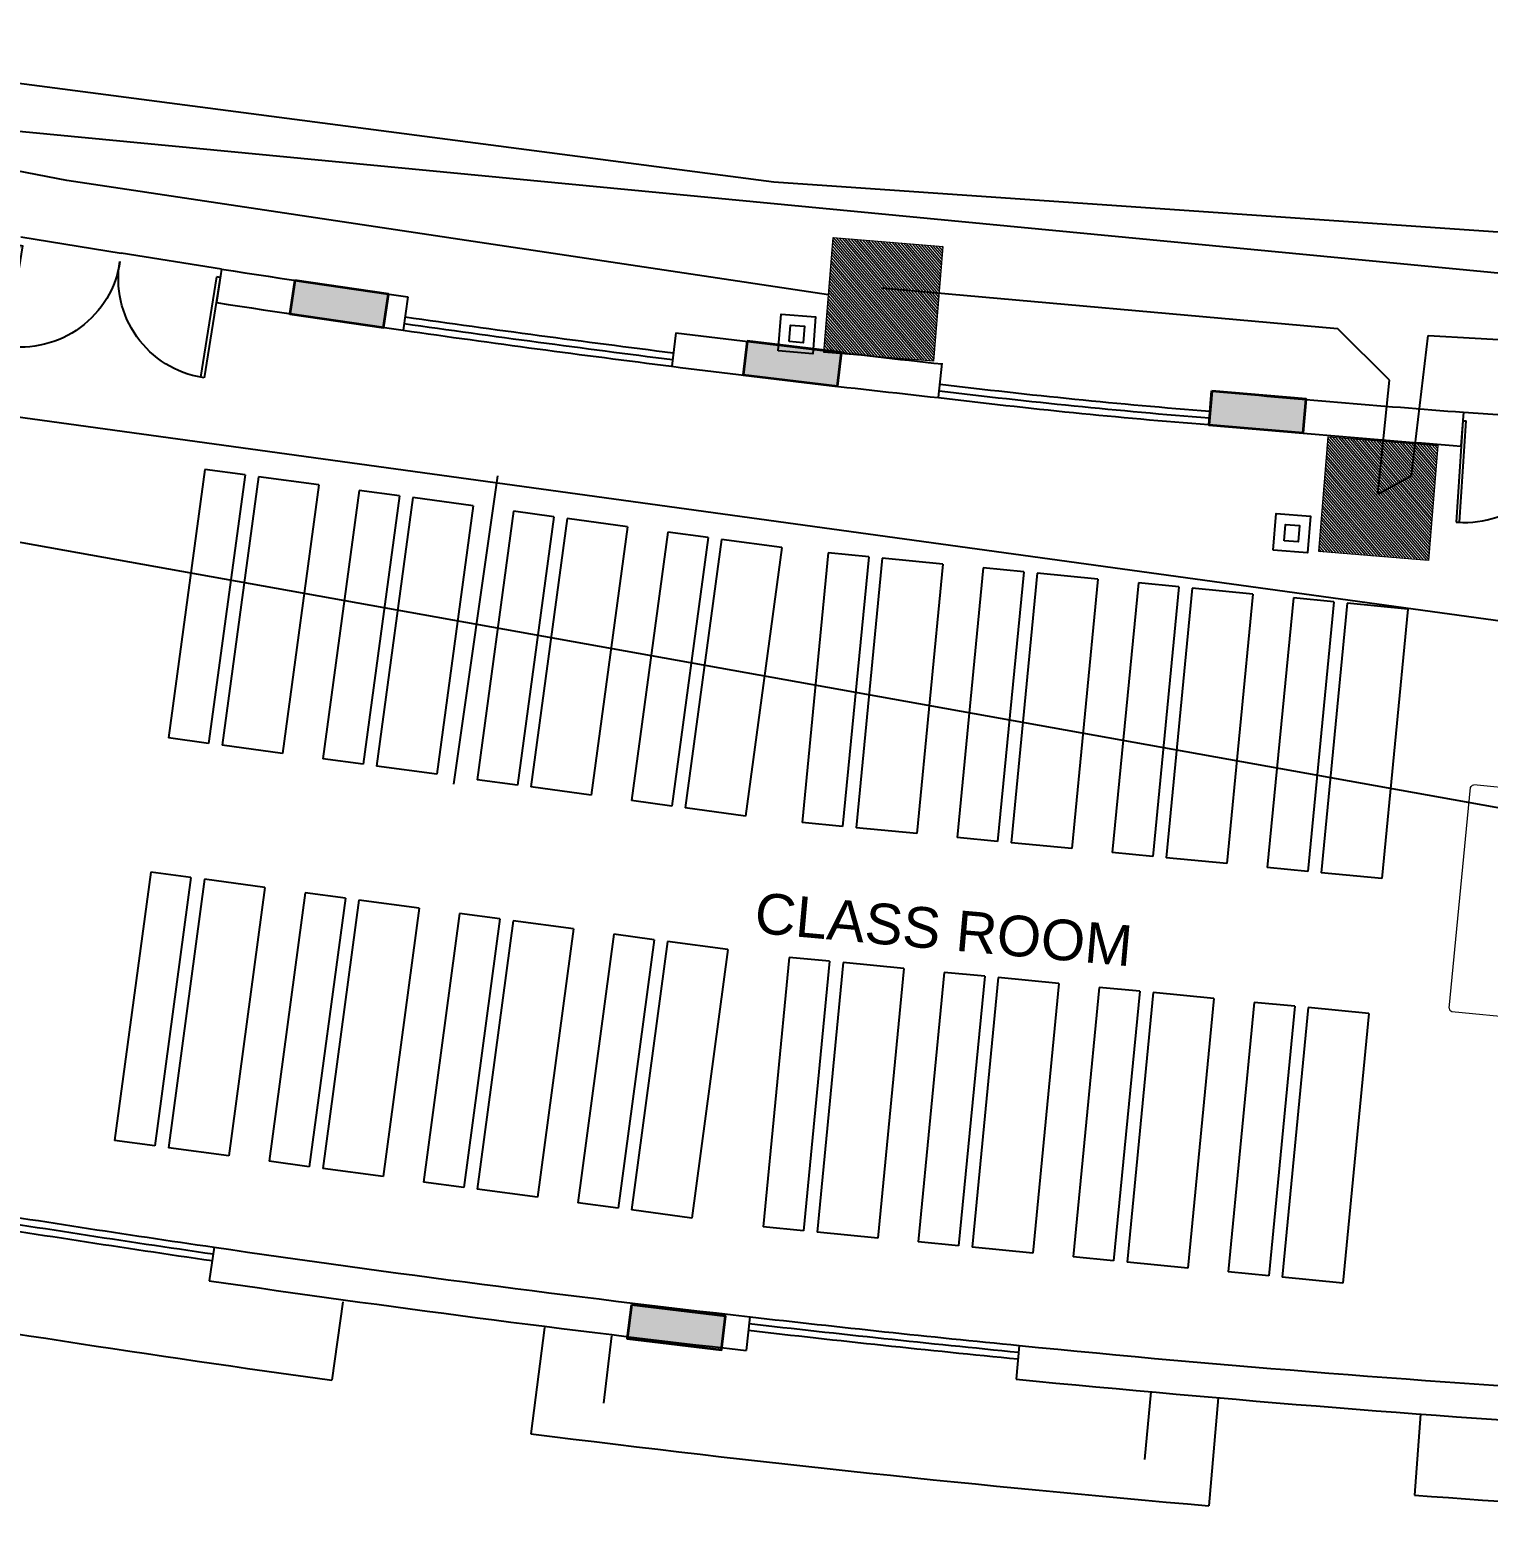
# Model space of a CAD drawing. Header units: inches. Extents: x -221585 to 401252, y -284294 to 332380.
# Drawn here: x 154837 to 155914, y 38361 to 39467 of the extents above; entities that cross this region are included whole.
import ezdxf

# ---------------------------------------------------------------- set-up
doc = ezdxf.new("R2010")
doc.units = ezdxf.units.IN
doc.header["$MEASUREMENT"] = 0
doc.linetypes.add('HIDDEN', pattern=[0.375, 0.25, -0.125])
doc.linetypes.add('HIDDEN2', pattern=[0.1875, 0.125, -0.0625])
for name, color, linetype, lineweight in [('A-SEC-TXT', 3, 'Continuous', 0), ('column fa 25', 3, 'Continuous', 35), ('FURN', 56, 'Continuous', 0), ('text', 72, 'HIDDEN2', 5), ('Wall mount speaker', 2, 'Continuous', 0)]:
    doc.layers.add(name, color=color, linetype=linetype, lineweight=lineweight)
doc.layers.add('TEL', color=6, linetype='Continuous')
doc.styles.add('DIM', font='arial.ttf')

# ---------------------------------------------------------------- blocks, each defined once
blk = doc.blocks.new('fgds')
at = {"color": 253, "ltscale": 8}
for p, q in [((-348.363, -122.88), (-346.363, -122.88)), ((-348.363, -122.88), (-348.363, -123.33)), ((-346.363, -122.88), (-346.363, -123.33)), ((-348.363, -123.33), (-346.363, -123.33)), ((-348.363, -123.43), (-346.363, -123.43)), ((-348.363, -123.43), (-348.363, -123.73)), ((-346.363, -123.43), (-346.363, -123.73)), ((-348.363, -123.73), (-346.363, -123.73))]:
    blk.add_line(p, q, dxfattribs=at)
blk = doc.blocks.new('rser')
at = {"color": 2}
for p in [(-0.986, 6.93, 9945.752), (-0.986, 5.78, 9945.752), (-0.986, 4.63, 9945.752), (-0.986, 3.48, 9945.752)]:
    blk.add_blockref('fgds', p, dxfattribs=at)
blk = doc.blocks.new('A$C16F118AB')
for points in [[(0.37, 0.768), (0.37, 0.768), (0.374, 0.77), (0.374, 0.774), (0.372, 0.778), (0.364, 0.785), (0.354, 0.791), (0.344, 0.795), (0.333, 0.799), (0.321, 0.801), (0.307, 0.801), (0.283, 0.797), (0.248, 0.791), (0.205, 0.783), (0.181, 0.776), (0.156, 0.77), (0.132, 0.762), (0.106, 0.752), (0.081, 0.74), (0.057, 0.728), (0.032, 0.714), (0.008, 0.697), (0, 0.691), (0, 0.683), (0.006, 0.671), (0.018, 0.659), (0.035, 0.646), (0.049, 0.64), (0.063, 0.636), (0.075, 0.638), (0.096, 0.648), (0.116, 0.659), (0.136, 0.669), (0.156, 0.679), (0.179, 0.689), (0.199, 0.699), (0.222, 0.709), (0.244, 0.72), (0.287, 0.738), (0.321, 0.752), (0.35, 0.762), (0.37, 0.768)], [(0.634, 0.585), (0.634, 0.585), (0.624, 0.602), (0.614, 0.62), (0.602, 0.64), (0.587, 0.661), (0.573, 0.683), (0.557, 0.707), (0.541, 0.732), (0.524, 0.758), (0.516, 0.766), (0.508, 0.77), (0.496, 0.774), (0.484, 0.774), (0.474, 0.772), (0.467, 0.766), (0.465, 0.76), (0.469, 0.752), (0.476, 0.74), (0.484, 0.728), (0.49, 0.716), (0.498, 0.703), (0.506, 0.691), (0.512, 0.679), (0.52, 0.667), (0.526, 0.655), (0.534, 0.642), (0.541, 0.63), (0.549, 0.618), (0.555, 0.606), (0.563, 0.594), (0.569, 0.581), (0.575, 0.569), (0.581, 0.557), (0.587, 0.545), (0.596, 0.533), (0.602, 0.52), (0.608, 0.508), (0.614, 0.496), (0.62, 0.484), (0.626, 0.47), (0.632, 0.457), (0.638, 0.445), (0.642, 0.433), (0.648, 0.419), (0.654, 0.407), (0.661, 0.392), (0.667, 0.38), (0.673, 0.366), (0.679, 0.354), (0.685, 0.348), (0.691, 0.346), (0.699, 0.348), (0.707, 0.354), (0.715, 0.364), (0.717, 0.376), (0.72, 0.386), (0.717, 0.396), (0.711, 0.411), (0.705, 0.427), (0.699, 0.441), (0.693, 0.453), (0.687, 0.468), (0.683, 0.48), (0.677, 0.492), (0.673, 0.502), (0.669, 0.512), (0.663, 0.524), (0.658, 0.535), (0.652, 0.545), (0.648, 0.555), (0.642, 0.565), (0.638, 0.575), (0.634, 0.585)], [(0.565, 0.547), (0.565, 0.547), (0.559, 0.559), (0.553, 0.573), (0.545, 0.585), (0.539, 0.598), (0.53, 0.612), (0.524, 0.624), (0.516, 0.636), (0.51, 0.648), (0.504, 0.661), (0.496, 0.675), (0.488, 0.687), (0.482, 0.699), (0.474, 0.712), (0.465, 0.724), (0.457, 0.736), (0.449, 0.748), (0.439, 0.758), (0.429, 0.764), (0.417, 0.768), (0.402, 0.766), (0.354, 0.748), (0.303, 0.728), (0.256, 0.707), (0.207, 0.685), (0.159, 0.661), (0.112, 0.638), (0.065, 0.614), (0.02, 0.588), (0.012, 0.579), (0.006, 0.569), (0.006, 0.555), (0.01, 0.539), (0.014, 0.526), (0.02, 0.512), (0.024, 0.498), (0.03, 0.484), (0.037, 0.472), (0.043, 0.457), (0.049, 0.443), (0.055, 0.429), (0.063, 0.415), (0.069, 0.4), (0.077, 0.384), (0.085, 0.37), (0.093, 0.354), (0.1, 0.339), (0.108, 0.323), (0.116, 0.309), (0.134, 0.276), (0.15, 0.246), (0.167, 0.215), (0.183, 0.187), (0.199, 0.161), (0.215, 0.136), (0.232, 0.114), (0.246, 0.091), (0.256, 0.081), (0.268, 0.075), (0.28, 0.073), (0.291, 0.075), (0.339, 0.1), (0.386, 0.124), (0.433, 0.15), (0.48, 0.177), (0.524, 0.203), (0.567, 0.232), (0.61, 0.262), (0.652, 0.291), (0.663, 0.301), (0.667, 0.311), (0.667, 0.323), (0.663, 0.337), (0.654, 0.362), (0.644, 0.386), (0.634, 0.411), (0.622, 0.437), (0.61, 0.464), (0.596, 0.492), (0.581, 0.518), (0.565, 0.547)], [(0.638, 0.262), (0.63, 0.256), (0.622, 0.248), (0.612, 0.24), (0.598, 0.23), (0.583, 0.22), (0.567, 0.209), (0.549, 0.197), (0.528, 0.185), (0.508, 0.173), (0.488, 0.159), (0.465, 0.146), (0.445, 0.134), (0.425, 0.124), (0.404, 0.112), (0.386, 0.102), (0.366, 0.091), (0.356, 0.081), (0.35, 0.069), (0.346, 0.053), (0.346, 0.033), (0.35, 0.016), (0.356, 0.004), (0.366, 0), (0.376, 0.002), (0.402, 0.014), (0.427, 0.026), (0.451, 0.041), (0.476, 0.055), (0.498, 0.069), (0.518, 0.083), (0.539, 0.1), (0.557, 0.116), (0.573, 0.132), (0.589, 0.148), (0.602, 0.161), (0.614, 0.173), (0.624, 0.183), (0.63, 0.191), (0.636, 0.197), (0.638, 0.203), (0.642, 0.213), (0.644, 0.226), (0.646, 0.238), (0.646, 0.248), (0.646, 0.256), (0.644, 0.262), (0.64, 0.264), (0.638, 0.262)]]:
    blk.add_lwpolyline(points)
blk = doc.blocks.new('vgfsdr')
at = {"layer": 'FURN'}
for p, q in [((-347.094, -114.279, 9945.752), (-348.721, -114.469, 9945.752)), ((-346.997, -114.933, 9945.752), (-347.071, -114.297, 9945.752)), ((-348.738, -114.483, 9945.752), (-348.739, -114.492, 9945.752)), ((-348.739, -114.492, 9945.752), (-348.665, -115.127, 9945.752)), ((-348.735, -114.477, 9945.752), (-348.738, -114.483, 9945.752)), ((-348.729, -114.472, 9945.752), (-348.735, -114.477, 9945.752)), ((-348.721, -114.469, 9945.752), (-348.729, -114.472, 9945.752)), ((-347.015, -114.955, 9945.752), (-348.643, -115.145, 9945.752)), ((-347.015, -114.955, 9945.752), (-347.007, -114.952, 9945.752)), ((-347.007, -114.952, 9945.752), (-347.002, -114.948, 9945.752)), ((-347.002, -114.948, 9945.752), (-346.998, -114.941, 9945.752)), ((-346.998, -114.941, 9945.752), (-346.997, -114.933, 9945.752)), ((-348.662, -115.135, 9945.752), (-348.665, -115.127, 9945.752)), ((-348.657, -115.14, 9945.752), (-348.662, -115.135, 9945.752)), ((-348.651, -115.144, 9945.752), (-348.657, -115.14, 9945.752)), ((-348.643, -115.145, 9945.752), (-348.651, -115.144, 9945.752))]:
    blk.add_line(p, q, dxfattribs=at)
blk = doc.blocks.new('556w45')
at = {"color": 2}
blk.add_blockref('vgfsdr', (-0.017, 0.143), dxfattribs=at)
at = {"color": 2, "rotation": 6.647952394738431}
for p in [(-13.293, 40.23), (-16.273, 39.882)]:
    blk.add_blockref('rser', p, dxfattribs=at)
at = {"layer": 'FURN', "rotation": 96.64795239473506}
blk.add_blockref('A$C16F118AB', (-347.408, -114.267, 9945.752), dxfattribs=at)
blk = doc.blocks.new('RYTRTRTRTRT')
at = {"color": 1}
for p, q in [((42.5178, 61.1535), (42.5178, 61.7535)), ((42.5178, 61.7535), (42.5378, 61.7535)), ((42.5378, 61.7535), (42.5378, 61.1535)), ((43.7178, 61.7535), (43.6978, 61.7535)), ((43.6978, 61.7535), (43.6978, 61.1535)), ((43.7178, 61.1535), (43.7178, 61.7535)), ((42.5178, 61.1535), (42.5378, 61.1535)), ((43.7178, 61.1535), (43.6978, 61.1535)), ((42.5178, 61.1035), (43.1178, 61.1035)), ((43.7178, 61.1035), (43.1178, 61.1035))]:
    blk.add_line(p, q, dxfattribs=at)
for centre, start, end in [((42.5278, 61.1634), 359.03707, 90), ((43.7078, 61.1634), 90, 180.96293)]:
    blk.add_arc(centre, 0.5901, start, end, dxfattribs=at)
blk = doc.blocks.new('FEGREGRE')
at = {"color": 20, "ltscale": 10}
for p, q in [((352225.2, 113822.9, 0.4), (352217.2, 113764.9, 0.4)), ((352374.1, 113803.9, 0.4), (352364.2, 113725.4, 0.4)), ((352871.5, 113752, 0.4), (352864.6, 113672.2, 0.4)), ((353021, 113739.9, 0.4), (353016.5, 113680.1, 0.4))]:
    blk.add_line(p, q, dxfattribs=at)
for radius, start, end in [(12828.5, 260.35055, 262.14575), (12848.5, 262.81881, 265.06302), (12828.5, 265.73613, 267.53133)]:
    blk.add_arc((353970.3, 126473.1, 0.4), radius, start, end, dxfattribs=at)
blk = doc.blocks.new('dd')
at = {"layer": 'column fa 25', "ltscale": 10}
h = blk.add_hatch(color=3, dxfattribs=at)
h.set_gradient(color1=(141, 141, 141), color2=(145, 145, 145), one_color=1, tint=0.57, name='CYLINDER')
h.paths.add_polyline_path([(177327.8, 119886), (177352.8, 119886), (177352.8, 119956), (177327.8, 119956)])
at = {"layer": 'column fa 25', "color": 1, "ltscale": 10}
blk.add_lwpolyline([(177327.8, 119886), (177352.8, 119886), (177352.8, 119956), (177327.8, 119956)], close=True, dxfattribs=at)
blk = doc.blocks.new('A$C54490F4E')
at = {"layer": 'Wall mount speaker', "ltscale": 0.1}
h = blk.add_hatch(dxfattribs=at)
h.set_pattern_fill('ANSI31', color=3, scale=50, style=0)
h.paths.add_polyline_path([(347.4, 331.9), (0, 331.9), (0, 0), (347.4, 0)])
at = {"layer": 'Wall mount speaker', "color": 3, "ltscale": 0.1}
blk.add_lwpolyline([(0, 331.9), (347.4, 331.9), (347.4, 0), (0, 0)], close=True, dxfattribs=at)
blk = doc.blocks.new('A$C1A917D7C')
at = {"layer": 'TEL', "elevation": 0}
for points in [[(0, 956.5), (227.2, 956.5), (227.2, 744.3), (0, 744.3)], [(63, 893.4), (164.2, 893.4), (164.2, 807.3), (63, 807.3)]]:
    blk.add_lwpolyline(points, close=True, dxfattribs=at)
at = {"layer": 'Wall mount speaker', "color": 2, "ltscale": 0.1, "xscale": 2.038325862171721, "yscale": 2.038325862171721, "zscale": 2.038325862171721}
blk.add_blockref('A$C54490F4E', (14.1, 0), dxfattribs=at)

msp = doc.modelspace()

# ---------------------------------------------------------------- linework, layer by layer
at = {"color": 6}
for p, q in [((154864.5, 39355.7), (154185.4, 39485.8, 0.4)), ((154826.6, 39392.3), (156846.2, 39199)), ((155426.8, 39271.2), (154864.5, 39355.7)), ((155465.7, 39276.5), (155802.4, 39246.4)), ((155840.8, 39208.3), (155802.4, 39246.4)), ((155857.2, 39137.9), (155869.5, 39241.3)), ((155869.5, 39241.3), (156299.5, 39216.2)), ((155832.4, 39124.1), (155840.8, 39208.3)), ((155832.4, 39124.1), (155857.2, 39137.9))]:
    msp.add_line(p, q, dxfattribs=at)
at = {"color": 144}
for p, q in [((155386.4, 39354.5), (154746.5, 39438.2)), ((156391.2, 39285), (155386.4, 39354.5))]:
    msp.add_line(p, q, dxfattribs=at)
at = {"color": 4, "ltscale": 10}
for p, q in [((154978.7, 39290.2), (154974.9, 39265.5)), ((155116.2, 39269.8), (155112.7, 39245.1)), ((155314.1, 39243.3), (155311, 39218.5)), ((155507.9, 39195.4, 0), (155510.7, 39220.9, 0)), ((155709.6, 39200.3, 0), (155707.4, 39175.4, 0)), ((155707.4, 39175.4, 0), (155709.6, 39200.3, 0)), ((155895.5, 39184.6), (155893.6, 39159.7)), ((154973.2, 38568.1), (154969.5, 38543.3)), ((155368.8, 38516.6), (155366, 38491.8)), ((155567.6, 38495.5), (155565.2, 38470.7))]:
    msp.add_line(p, q, dxfattribs=at)
at = {"color": 1}
msp.add_line((156014.2, 39017.6), (154111.1, 39279.8), dxfattribs=at)
at = {"color": 42}
msp.add_line((156061.2, 38867.4), (154139.1, 39212.5), dxfattribs=at)
msp.add_line((155182.4, 39137.7), (155149.9, 38910))
at = {"color": 20, "linetype": 'HIDDEN', "ltscale": 200}
for p, q in [((155266.6, 38502.6), (155259.5, 38444)), ((155664.6, 38461.2), (155659.2, 38401.5))]:
    msp.add_line(p, q, dxfattribs=at)
at = {"color": 4, "ltscale": 10}
for centre, radius, start, end in [((156813.3, 51178), 12028.5, 261.22701, 261.88927), ((156813.3, 51178), 12053.5, 261.22701, 261.88927), ((156813.3, 51178), 12028.5, 262.84036, 263.7828), ((156813.3, 51178), 12053.5, 262.84036, 263.78279), ((156813.3, 51178), 12028.5, 264.7354, 265.624), ((156813.3, 51178), 12053.5, 264.73603, 265.62426), ((156813.3, 51178), 12743.5, 261.69759, 263.49148), ((156813.3, 51178), 12768.5, 261.69759, 263.49148), ((156652.2, 49359, 0.8), 10917.5, 264.29834, 266.70648), ((156813.3, 51178), 12768.5, 264.39035, 268.6491)]:
    msp.add_arc(centre, radius, start, end, dxfattribs=at)
at = {"color": 5, "ltscale": 10}
for centre, radius, start, end in [((156812.6, 51173.1), 12038.5, 261.88927, 262.84036), ((156812.6, 51173.1), 12048.5, 261.88927, 262.84036), ((156812.6, 51173.1), 12043.5, 261.88927, 262.84036), ((156071.7, 43801.6, 0), 4635.5, 263.0219, 265.497), ((156071.7, 43801.6, 0), 4630.5, 263.0219, 265.497), ((156071.7, 43801.6, 0), 4640.5, 263.0219, 265.497), ((156813.3, 51178), 12748.5, 260.79871, 261.69759), ((156813.3, 51178), 12743.5, 260.79871, 261.69759), ((156813.3, 51178), 12753.5, 260.79871, 261.69759), ((156813.3, 51178), 12743.5, 263.49148, 264.39035), ((156813.3, 51178), 12753.5, 263.49148, 264.39035), ((156813.3, 51178), 12748.5, 263.49148, 264.39035)]:
    msp.add_arc(centre, radius, start, end, dxfattribs=at)

# ---------------------------------------------------------------- block references
at = {"color": 4}
for p, xscale, yscale, zscale, rotation in [((150794.3, 47698), -124.9985203967833, 124.9985203967808, 124.9985203967815, 170.8761000794667), ((161865.1, 46434.6), 124.9985203967701, 124.9985203967701, 124.9985203967701, 176.115065920611)]:
    msp.add_blockref('RYTRTRTRTRT', p, dxfattribs=dict(at, xscale=xscale, yscale=yscale, zscale=zscale, rotation=rotation))
at = {"color": 2}
for name, p, xscale, yscale, zscale, rotation in [('rser', (162193.9, 2909.6, -994575.2), 99.99999999999619, 99.99999999999619, 99.99999999999619, 262.287097862825), ('556w45', (159789, 2400.4, -994575.2), 100.0000000000068, 100.0000000000068, 100.0000000000068, 257.8247320963117), ('rser', (162195.9, 2620.7, -994575.2), 100.0000000000005, 100.0000000000005, 100.0000000000005, 262.3533759050894)]:
    msp.add_blockref(name, p, dxfattribs=dict(at, xscale=xscale, yscale=yscale, zscale=zscale, rotation=rotation))
at = {"color": 1}
msp.add_blockref('FEGREGRE', (-197157.1, -75295.1, -0.4), dxfattribs=at)
at = {"layer": 'A-SEC-TXT', "color": 30, "xscale": 0.12012, "yscale": 0.12012, "zscale": 0.12012, "rotation": 85.40041661992295}
for p in [(155504.2, 39220.6), (155869.6, 39073.5)]:
    msp.add_blockref('A$C1A917D7C', p, dxfattribs=at)
at = {"layer": 'column fa 25', "color": 3}
for p, rotation in [((62108, 232110.4, 0), 261.6681312575725), ((57562, 229636.6, 0), 263.1272949648276), ((51587.7, 226220.1, 0), 265.0451125080031), ((57476.4, 228925.2, 0), 263.1272949649311)]:
    msp.add_blockref('dd', p, dxfattribs=dict(at, rotation=rotation))

# ---------------------------------------------------------------- texts
at = {"layer": 'text', "lineweight": -2, "ltscale": 2, "insert": (155649.6, 38775, -1535688.6), "char_height": 30, "width": 355.22, "attachment_point": 9, "rotation": 354.8957, "style": 'DIM'}
msp.add_mtext('{\\C3;CLASS ROOM}', dxfattribs=at)

doc.saveas('drawing.dxf')
